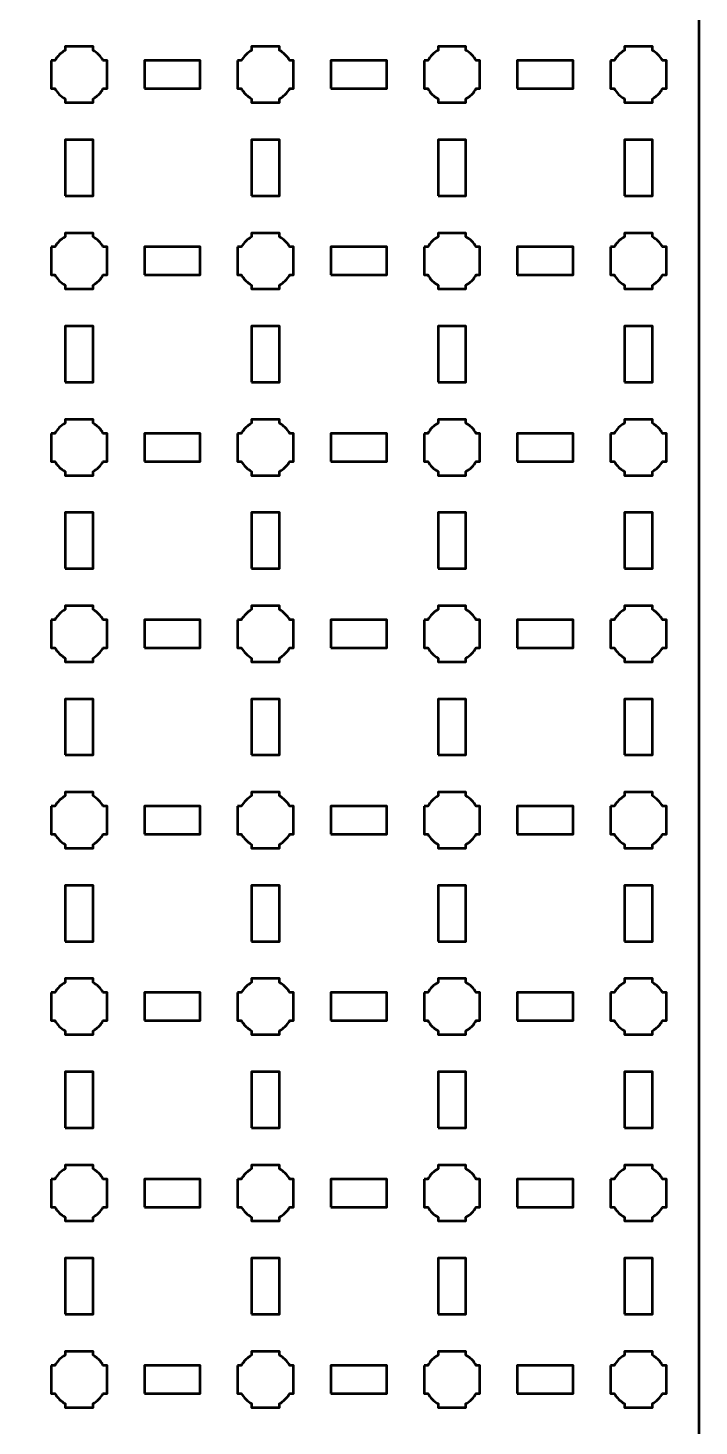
# Model space of a CAD drawing. Header units: centimetres. Extents: x -40.1 to 19.1, y -44.5 to 14.8.
# Drawn here: x 11.95 to 19.15, y -14.35 to 0.65 of the extents above; entities that cross this region are included whole.
import ezdxf

# ---------------------------------------------------------------- set-up
doc = ezdxf.new("R2010")
doc.units = ezdxf.units.CM
doc.header["$MEASUREMENT"] = 0
doc.layers.add('Layer 1', color=7, linetype='Continuous')

msp = doc.modelspace()

# ---------------------------------------------------------------- linework, layer by layer
at = {"layer": 'Layer 1', "color": 250, "lineweight": 53}
for points in [[(13.2, 0), (13.8, 0), (13.8, 0.3), (13.2, 0.3), (13.2, 0)], [(15.2, 0), (15.8, 0), (15.8, 0.3), (15.2, 0.3), (15.2, 0)], [(17.2, 0), (17.8, 0), (17.8, 0.3), (17.2, 0.3), (17.2, 0)], [(12.35, -1.15), (12.65, -1.15), (12.65, -0.55), (12.35, -0.55), (12.35, -1.15)], [(14.35, -1.15), (14.65, -1.15), (14.65, -0.55), (14.35, -0.55), (14.35, -1.15)], [(16.35, -1.15), (16.65, -1.15), (16.65, -0.55), (16.35, -0.55), (16.35, -1.15)], [(18.35, -1.15), (18.65, -1.15), (18.65, -0.55), (18.35, -0.55), (18.35, -1.15)], [(13.2, -2), (13.8, -2), (13.8, -1.7), (13.2, -1.7), (13.2, -2)], [(15.2, -2), (15.8, -2), (15.8, -1.7), (15.2, -1.7), (15.2, -2)], [(17.2, -2), (17.8, -2), (17.8, -1.7), (17.2, -1.7), (17.2, -2)], [(12.35, -3.15), (12.65, -3.15), (12.65, -2.55), (12.35, -2.55), (12.35, -3.15)], [(14.35, -3.15), (14.65, -3.15), (14.65, -2.55), (14.35, -2.55), (14.35, -3.15)], [(16.35, -3.15), (16.65, -3.15), (16.65, -2.55), (16.35, -2.55), (16.35, -3.15)], [(18.35, -3.15), (18.65, -3.15), (18.65, -2.55), (18.35, -2.55), (18.35, -3.15)], [(13.2, -4), (13.8, -4), (13.8, -3.7), (13.2, -3.7), (13.2, -4)], [(15.2, -4), (15.8, -4), (15.8, -3.7), (15.2, -3.7), (15.2, -4)], [(17.2, -4), (17.8, -4), (17.8, -3.7), (17.2, -3.7), (17.2, -4)], [(12.35, -5.15), (12.65, -5.15), (12.65, -4.55), (12.35, -4.55), (12.35, -5.15)], [(14.35, -5.15), (14.65, -5.15), (14.65, -4.55), (14.35, -4.55), (14.35, -5.15)], [(16.35, -5.15), (16.65, -5.15), (16.65, -4.55), (16.35, -4.55), (16.35, -5.15)], [(18.35, -5.15), (18.65, -5.15), (18.65, -4.55), (18.35, -4.55), (18.35, -5.15)], [(13.2, -6), (13.8, -6), (13.8, -5.7), (13.2, -5.7), (13.2, -6)], [(15.2, -6), (15.8, -6), (15.8, -5.7), (15.2, -5.7), (15.2, -6)], [(17.2, -6), (17.8, -6), (17.8, -5.7), (17.2, -5.7), (17.2, -6)], [(12.35, -7.15), (12.65, -7.15), (12.65, -6.55), (12.35, -6.55), (12.35, -7.15)], [(14.35, -7.15), (14.65, -7.15), (14.65, -6.55), (14.35, -6.55), (14.35, -7.15)], [(16.35, -7.15), (16.65, -7.15), (16.65, -6.55), (16.35, -6.55), (16.35, -7.15)], [(18.35, -7.15), (18.65, -7.15), (18.65, -6.55), (18.35, -6.55), (18.35, -7.15)], [(13.2, -8), (13.8, -8), (13.8, -7.7), (13.2, -7.7), (13.2, -8)], [(15.2, -8), (15.8, -8), (15.8, -7.7), (15.2, -7.7), (15.2, -8)], [(17.2, -8), (17.8, -8), (17.8, -7.7), (17.2, -7.7), (17.2, -8)], [(12.35, -9.15), (12.65, -9.15), (12.65, -8.55), (12.35, -8.55), (12.35, -9.15)], [(14.35, -9.15), (14.65, -9.15), (14.65, -8.55), (14.35, -8.55), (14.35, -9.15)], [(16.35, -9.15), (16.65, -9.15), (16.65, -8.55), (16.35, -8.55), (16.35, -9.15)], [(18.35, -9.15), (18.65, -9.15), (18.65, -8.55), (18.35, -8.55), (18.35, -9.15)], [(13.2, -10), (13.8, -10), (13.8, -9.7), (13.2, -9.7), (13.2, -10)], [(15.2, -10), (15.8, -10), (15.8, -9.7), (15.2, -9.7), (15.2, -10)], [(17.2, -10), (17.8, -10), (17.8, -9.7), (17.2, -9.7), (17.2, -10)], [(12.35, -11.15), (12.65, -11.15), (12.65, -10.55), (12.35, -10.55), (12.35, -11.15)], [(14.35, -11.15), (14.65, -11.15), (14.65, -10.55), (14.35, -10.55), (14.35, -11.15)], [(16.35, -11.15), (16.65, -11.15), (16.65, -10.55), (16.35, -10.55), (16.35, -11.15)], [(18.35, -11.15), (18.65, -11.15), (18.65, -10.55), (18.35, -10.55), (18.35, -11.15)], [(13.2, -12), (13.8, -12), (13.8, -11.7), (13.2, -11.7), (13.2, -12)], [(15.2, -12), (15.8, -12), (15.8, -11.7), (15.2, -11.7), (15.2, -12)], [(17.2, -12), (17.8, -12), (17.8, -11.7), (17.2, -11.7), (17.2, -12)], [(12.35, -13.15), (12.65, -13.15), (12.65, -12.55), (12.35, -12.55), (12.35, -13.15)], [(14.35, -13.15), (14.65, -13.15), (14.65, -12.55), (14.35, -12.55), (14.35, -13.15)], [(16.35, -13.15), (16.65, -13.15), (16.65, -12.55), (16.35, -12.55), (16.35, -13.15)], [(18.35, -13.15), (18.65, -13.15), (18.65, -12.55), (18.35, -12.55), (18.35, -13.15)], [(13.2, -14), (13.8, -14), (13.8, -13.7), (13.2, -13.7), (13.2, -14)], [(15.2, -14), (15.8, -14), (15.8, -13.7), (15.2, -13.7), (15.2, -14)], [(17.2, -14), (17.8, -14), (17.8, -13.7), (17.2, -13.7), (17.2, -14)]]:
    msp.add_lwpolyline(points, close=True, dxfattribs=at)
msp.add_open_spline([(-40.15, -44), (-40.15, -44), (-40.15, 14.3), (-40.15, 14.3), (-40.15, 14.3), (-40.15, 14.57609), (-39.92609, 14.8), (-39.65, 14.8), (-39.65, 14.8), (-39.65, 14.8), (18.65, 14.8), (18.65, 14.8), (18.65, 14.8), (18.92609, 14.8), (19.15, 14.57609), (19.15, 14.3), (19.15, 14.3), (19.15, 14.3), (19.15, -44), (19.15, -44), (19.15, -44), (19.15, -44.27609), (18.92609, -44.5), (18.65, -44.5), (18.65, -44.5), (18.65, -44.5), (-39.65, -44.5), (-39.65, -44.5), (-39.65, -44.5), (-39.92609, -44.5), (-40.15, -44.27609), (-40.15, -44)], degree=3, knots=[0, 0, 0, 0, 0.125, 0.125, 0.125, 0.125, 0.25, 0.25, 0.25, 0.25, 0.375, 0.375, 0.375, 0.375, 0.5, 0.5, 0.5, 0.5, 0.625, 0.625, 0.625, 0.625, 0.75, 0.75, 0.75, 0.75, 0.875, 0.875, 0.875, 0.875, 1, 1, 1, 1], dxfattribs=at)
at = {"layer": 'Layer 1', "lineweight": 53}
for points in [[(12.2, 0.3), (12.2, 0.3), (12.24015, 0.3), (12.24015, 0.3), (12.24015, 0.3), (12.2665, 0.34553), (12.30447, 0.3835), (12.35, 0.40985), (12.35, 0.40985), (12.35, 0.40985), (12.35, 0.45), (12.35, 0.45), (12.35, 0.45), (12.35, 0.45), (12.5, 0.45), (12.5, 0.45), (12.5, 0.45), (12.5, 0.45), (12.65, 0.45), (12.65, 0.45), (12.65, 0.45), (12.65, 0.45), (12.65, 0.40985), (12.65, 0.40985), (12.65, 0.40985), (12.69553, 0.3835), (12.7335, 0.34553), (12.75985, 0.3), (12.75985, 0.3), (12.75985, 0.3), (12.8, 0.3), (12.8, 0.3), (12.8, 0.3), (12.8, 0.3), (12.8, 0.15), (12.8, 0.15), (12.8, 0.15), (12.8, 0.15), (12.8, 0), (12.8, 0), (12.8, 0), (12.8, 0), (12.75985, 0), (12.75985, 0), (12.75985, 0), (12.7335, -0.04553), (12.69553, -0.0835), (12.65, -0.10985), (12.65, -0.10985), (12.65, -0.10985), (12.65, -0.15), (12.65, -0.15), (12.65, -0.15), (12.65, -0.15), (12.5, -0.15), (12.5, -0.15), (12.5, -0.15), (12.5, -0.15), (12.35, -0.15), (12.35, -0.15), (12.35, -0.15), (12.35, -0.15), (12.35, -0.10985), (12.35, -0.10985), (12.35, -0.10985), (12.30447, -0.0835), (12.2665, -0.04553), (12.24015, 0), (12.24015, 0), (12.24015, 0), (12.2, 0), (12.2, 0), (12.2, 0), (12.2, 0), (12.2, 0.15), (12.2, 0.15), (12.2, 0.15), (12.2, 0.15), (12.2, 0.3), (12.2, 0.3)], [(14.2, 0.3), (14.2, 0.3), (14.24015, 0.3), (14.24015, 0.3), (14.24015, 0.3), (14.2665, 0.34553), (14.30447, 0.3835), (14.35, 0.40985), (14.35, 0.40985), (14.35, 0.40985), (14.35, 0.45), (14.35, 0.45), (14.35, 0.45), (14.35, 0.45), (14.5, 0.45), (14.5, 0.45), (14.5, 0.45), (14.5, 0.45), (14.65, 0.45), (14.65, 0.45), (14.65, 0.45), (14.65, 0.45), (14.65, 0.40985), (14.65, 0.40985), (14.65, 0.40985), (14.69553, 0.3835), (14.7335, 0.34553), (14.75985, 0.3), (14.75985, 0.3), (14.75985, 0.3), (14.8, 0.3), (14.8, 0.3), (14.8, 0.3), (14.8, 0.3), (14.8, 0.15), (14.8, 0.15), (14.8, 0.15), (14.8, 0.15), (14.8, 0), (14.8, 0), (14.8, 0), (14.8, 0), (14.75985, 0), (14.75985, 0), (14.75985, 0), (14.7335, -0.04553), (14.69553, -0.0835), (14.65, -0.10985), (14.65, -0.10985), (14.65, -0.10985), (14.65, -0.15), (14.65, -0.15), (14.65, -0.15), (14.65, -0.15), (14.5, -0.15), (14.5, -0.15), (14.5, -0.15), (14.5, -0.15), (14.35, -0.15), (14.35, -0.15), (14.35, -0.15), (14.35, -0.15), (14.35, -0.10985), (14.35, -0.10985), (14.35, -0.10985), (14.30447, -0.0835), (14.2665, -0.04553), (14.24015, 0), (14.24015, 0), (14.24015, 0), (14.2, 0), (14.2, 0), (14.2, 0), (14.2, 0), (14.2, 0.15), (14.2, 0.15), (14.2, 0.15), (14.2, 0.15), (14.2, 0.3), (14.2, 0.3)], [(16.2, 0.3), (16.2, 0.3), (16.24015, 0.3), (16.24015, 0.3), (16.24015, 0.3), (16.2665, 0.34553), (16.30447, 0.3835), (16.35, 0.40985), (16.35, 0.40985), (16.35, 0.40985), (16.35, 0.45), (16.35, 0.45), (16.35, 0.45), (16.35, 0.45), (16.5, 0.45), (16.5, 0.45), (16.5, 0.45), (16.5, 0.45), (16.65, 0.45), (16.65, 0.45), (16.65, 0.45), (16.65, 0.45), (16.65, 0.40985), (16.65, 0.40985), (16.65, 0.40985), (16.69553, 0.3835), (16.7335, 0.34553), (16.75985, 0.3), (16.75985, 0.3), (16.75985, 0.3), (16.8, 0.3), (16.8, 0.3), (16.8, 0.3), (16.8, 0.3), (16.8, 0.15), (16.8, 0.15), (16.8, 0.15), (16.8, 0.15), (16.8, 0), (16.8, 0), (16.8, 0), (16.8, 0), (16.75985, 0), (16.75985, 0), (16.75985, 0), (16.7335, -0.04553), (16.69553, -0.0835), (16.65, -0.10985), (16.65, -0.10985), (16.65, -0.10985), (16.65, -0.15), (16.65, -0.15), (16.65, -0.15), (16.65, -0.15), (16.5, -0.15), (16.5, -0.15), (16.5, -0.15), (16.5, -0.15), (16.35, -0.15), (16.35, -0.15), (16.35, -0.15), (16.35, -0.15), (16.35, -0.10985), (16.35, -0.10985), (16.35, -0.10985), (16.30447, -0.0835), (16.2665, -0.04553), (16.24015, 0), (16.24015, 0), (16.24015, 0), (16.2, 0), (16.2, 0), (16.2, 0), (16.2, 0), (16.2, 0.15), (16.2, 0.15), (16.2, 0.15), (16.2, 0.15), (16.2, 0.3), (16.2, 0.3)], [(18.2, 0.3), (18.2, 0.3), (18.24015, 0.3), (18.24015, 0.3), (18.24015, 0.3), (18.2665, 0.34553), (18.30447, 0.3835), (18.35, 0.40985), (18.35, 0.40985), (18.35, 0.40985), (18.35, 0.45), (18.35, 0.45), (18.35, 0.45), (18.35, 0.45), (18.5, 0.45), (18.5, 0.45), (18.5, 0.45), (18.5, 0.45), (18.65, 0.45), (18.65, 0.45), (18.65, 0.45), (18.65, 0.45), (18.65, 0.40985), (18.65, 0.40985), (18.65, 0.40985), (18.69553, 0.3835), (18.7335, 0.34553), (18.75985, 0.3), (18.75985, 0.3), (18.75985, 0.3), (18.8, 0.3), (18.8, 0.3), (18.8, 0.3), (18.8, 0.3), (18.8, 0.15), (18.8, 0.15), (18.8, 0.15), (18.8, 0.15), (18.8, 0), (18.8, 0), (18.8, 0), (18.8, 0), (18.75985, 0), (18.75985, 0), (18.75985, 0), (18.7335, -0.04553), (18.69553, -0.0835), (18.65, -0.10985), (18.65, -0.10985), (18.65, -0.10985), (18.65, -0.15), (18.65, -0.15), (18.65, -0.15), (18.65, -0.15), (18.5, -0.15), (18.5, -0.15), (18.5, -0.15), (18.5, -0.15), (18.35, -0.15), (18.35, -0.15), (18.35, -0.15), (18.35, -0.15), (18.35, -0.10985), (18.35, -0.10985), (18.35, -0.10985), (18.30447, -0.0835), (18.2665, -0.04553), (18.24015, 0), (18.24015, 0), (18.24015, 0), (18.2, 0), (18.2, 0), (18.2, 0), (18.2, 0), (18.2, 0.15), (18.2, 0.15), (18.2, 0.15), (18.2, 0.15), (18.2, 0.3), (18.2, 0.3)], [(12.2, -1.7), (12.2, -1.7), (12.24015, -1.7), (12.24015, -1.7), (12.24015, -1.7), (12.2665, -1.65447), (12.30447, -1.6165), (12.35, -1.59015), (12.35, -1.59015), (12.35, -1.59015), (12.35, -1.55), (12.35, -1.55), (12.35, -1.55), (12.35, -1.55), (12.5, -1.55), (12.5, -1.55), (12.5, -1.55), (12.5, -1.55), (12.65, -1.55), (12.65, -1.55), (12.65, -1.55), (12.65, -1.55), (12.65, -1.59015), (12.65, -1.59015), (12.65, -1.59015), (12.69553, -1.6165), (12.7335, -1.65447), (12.75985, -1.7), (12.75985, -1.7), (12.75985, -1.7), (12.8, -1.7), (12.8, -1.7), (12.8, -1.7), (12.8, -1.7), (12.8, -1.85), (12.8, -1.85), (12.8, -1.85), (12.8, -1.85), (12.8, -2), (12.8, -2), (12.8, -2), (12.8, -2), (12.75985, -2), (12.75985, -2), (12.75985, -2), (12.7335, -2.04553), (12.69553, -2.0835), (12.65, -2.10985), (12.65, -2.10985), (12.65, -2.10985), (12.65, -2.15), (12.65, -2.15), (12.65, -2.15), (12.65, -2.15), (12.5, -2.15), (12.5, -2.15), (12.5, -2.15), (12.5, -2.15), (12.35, -2.15), (12.35, -2.15), (12.35, -2.15), (12.35, -2.15), (12.35, -2.10985), (12.35, -2.10985), (12.35, -2.10985), (12.30447, -2.0835), (12.2665, -2.04553), (12.24015, -2), (12.24015, -2), (12.24015, -2), (12.2, -2), (12.2, -2), (12.2, -2), (12.2, -2), (12.2, -1.85), (12.2, -1.85), (12.2, -1.85), (12.2, -1.85), (12.2, -1.7), (12.2, -1.7)], [(14.2, -1.7), (14.2, -1.7), (14.24015, -1.7), (14.24015, -1.7), (14.24015, -1.7), (14.2665, -1.65447), (14.30447, -1.6165), (14.35, -1.59015), (14.35, -1.59015), (14.35, -1.59015), (14.35, -1.55), (14.35, -1.55), (14.35, -1.55), (14.35, -1.55), (14.5, -1.55), (14.5, -1.55), (14.5, -1.55), (14.5, -1.55), (14.65, -1.55), (14.65, -1.55), (14.65, -1.55), (14.65, -1.55), (14.65, -1.59015), (14.65, -1.59015), (14.65, -1.59015), (14.69553, -1.6165), (14.7335, -1.65447), (14.75985, -1.7), (14.75985, -1.7), (14.75985, -1.7), (14.8, -1.7), (14.8, -1.7), (14.8, -1.7), (14.8, -1.7), (14.8, -1.85), (14.8, -1.85), (14.8, -1.85), (14.8, -1.85), (14.8, -2), (14.8, -2), (14.8, -2), (14.8, -2), (14.75985, -2), (14.75985, -2), (14.75985, -2), (14.7335, -2.04553), (14.69553, -2.0835), (14.65, -2.10985), (14.65, -2.10985), (14.65, -2.10985), (14.65, -2.15), (14.65, -2.15), (14.65, -2.15), (14.65, -2.15), (14.5, -2.15), (14.5, -2.15), (14.5, -2.15), (14.5, -2.15), (14.35, -2.15), (14.35, -2.15), (14.35, -2.15), (14.35, -2.15), (14.35, -2.10985), (14.35, -2.10985), (14.35, -2.10985), (14.30447, -2.0835), (14.2665, -2.04553), (14.24015, -2), (14.24015, -2), (14.24015, -2), (14.2, -2), (14.2, -2), (14.2, -2), (14.2, -2), (14.2, -1.85), (14.2, -1.85), (14.2, -1.85), (14.2, -1.85), (14.2, -1.7), (14.2, -1.7)], [(16.2, -1.7), (16.2, -1.7), (16.24015, -1.7), (16.24015, -1.7), (16.24015, -1.7), (16.2665, -1.65447), (16.30447, -1.6165), (16.35, -1.59015), (16.35, -1.59015), (16.35, -1.59015), (16.35, -1.55), (16.35, -1.55), (16.35, -1.55), (16.35, -1.55), (16.5, -1.55), (16.5, -1.55), (16.5, -1.55), (16.5, -1.55), (16.65, -1.55), (16.65, -1.55), (16.65, -1.55), (16.65, -1.55), (16.65, -1.59015), (16.65, -1.59015), (16.65, -1.59015), (16.69553, -1.6165), (16.7335, -1.65447), (16.75985, -1.7), (16.75985, -1.7), (16.75985, -1.7), (16.8, -1.7), (16.8, -1.7), (16.8, -1.7), (16.8, -1.7), (16.8, -1.85), (16.8, -1.85), (16.8, -1.85), (16.8, -1.85), (16.8, -2), (16.8, -2), (16.8, -2), (16.8, -2), (16.75985, -2), (16.75985, -2), (16.75985, -2), (16.7335, -2.04553), (16.69553, -2.0835), (16.65, -2.10985), (16.65, -2.10985), (16.65, -2.10985), (16.65, -2.15), (16.65, -2.15), (16.65, -2.15), (16.65, -2.15), (16.5, -2.15), (16.5, -2.15), (16.5, -2.15), (16.5, -2.15), (16.35, -2.15), (16.35, -2.15), (16.35, -2.15), (16.35, -2.15), (16.35, -2.10985), (16.35, -2.10985), (16.35, -2.10985), (16.30447, -2.0835), (16.2665, -2.04553), (16.24015, -2), (16.24015, -2), (16.24015, -2), (16.2, -2), (16.2, -2), (16.2, -2), (16.2, -2), (16.2, -1.85), (16.2, -1.85), (16.2, -1.85), (16.2, -1.85), (16.2, -1.7), (16.2, -1.7)], [(18.2, -1.7), (18.2, -1.7), (18.24015, -1.7), (18.24015, -1.7), (18.24015, -1.7), (18.2665, -1.65447), (18.30447, -1.6165), (18.35, -1.59015), (18.35, -1.59015), (18.35, -1.59015), (18.35, -1.55), (18.35, -1.55), (18.35, -1.55), (18.35, -1.55), (18.5, -1.55), (18.5, -1.55), (18.5, -1.55), (18.5, -1.55), (18.65, -1.55), (18.65, -1.55), (18.65, -1.55), (18.65, -1.55), (18.65, -1.59015), (18.65, -1.59015), (18.65, -1.59015), (18.69553, -1.6165), (18.7335, -1.65447), (18.75985, -1.7), (18.75985, -1.7), (18.75985, -1.7), (18.8, -1.7), (18.8, -1.7), (18.8, -1.7), (18.8, -1.7), (18.8, -1.85), (18.8, -1.85), (18.8, -1.85), (18.8, -1.85), (18.8, -2), (18.8, -2), (18.8, -2), (18.8, -2), (18.75985, -2), (18.75985, -2), (18.75985, -2), (18.7335, -2.04553), (18.69553, -2.0835), (18.65, -2.10985), (18.65, -2.10985), (18.65, -2.10985), (18.65, -2.15), (18.65, -2.15), (18.65, -2.15), (18.65, -2.15), (18.5, -2.15), (18.5, -2.15), (18.5, -2.15), (18.5, -2.15), (18.35, -2.15), (18.35, -2.15), (18.35, -2.15), (18.35, -2.15), (18.35, -2.10985), (18.35, -2.10985), (18.35, -2.10985), (18.30447, -2.0835), (18.2665, -2.04553), (18.24015, -2), (18.24015, -2), (18.24015, -2), (18.2, -2), (18.2, -2), (18.2, -2), (18.2, -2), (18.2, -1.85), (18.2, -1.85), (18.2, -1.85), (18.2, -1.85), (18.2, -1.7), (18.2, -1.7)], [(12.2, -3.7), (12.2, -3.7), (12.24015, -3.7), (12.24015, -3.7), (12.24015, -3.7), (12.2665, -3.65447), (12.30447, -3.6165), (12.35, -3.59015), (12.35, -3.59015), (12.35, -3.59015), (12.35, -3.55), (12.35, -3.55), (12.35, -3.55), (12.35, -3.55), (12.5, -3.55), (12.5, -3.55), (12.5, -3.55), (12.5, -3.55), (12.65, -3.55), (12.65, -3.55), (12.65, -3.55), (12.65, -3.55), (12.65, -3.59015), (12.65, -3.59015), (12.65, -3.59015), (12.69553, -3.6165), (12.7335, -3.65447), (12.75985, -3.7), (12.75985, -3.7), (12.75985, -3.7), (12.8, -3.7), (12.8, -3.7), (12.8, -3.7), (12.8, -3.7), (12.8, -3.85), (12.8, -3.85), (12.8, -3.85), (12.8, -3.85), (12.8, -4), (12.8, -4), (12.8, -4), (12.8, -4), (12.75985, -4), (12.75985, -4), (12.75985, -4), (12.7335, -4.04553), (12.69553, -4.0835), (12.65, -4.10985), (12.65, -4.10985), (12.65, -4.10985), (12.65, -4.15), (12.65, -4.15), (12.65, -4.15), (12.65, -4.15), (12.5, -4.15), (12.5, -4.15), (12.5, -4.15), (12.5, -4.15), (12.35, -4.15), (12.35, -4.15), (12.35, -4.15), (12.35, -4.15), (12.35, -4.10985), (12.35, -4.10985), (12.35, -4.10985), (12.30447, -4.0835), (12.2665, -4.04553), (12.24015, -4), (12.24015, -4), (12.24015, -4), (12.2, -4), (12.2, -4), (12.2, -4), (12.2, -4), (12.2, -3.85), (12.2, -3.85), (12.2, -3.85), (12.2, -3.85), (12.2, -3.7), (12.2, -3.7)], [(14.2, -3.7), (14.2, -3.7), (14.24015, -3.7), (14.24015, -3.7), (14.24015, -3.7), (14.2665, -3.65447), (14.30447, -3.6165), (14.35, -3.59015), (14.35, -3.59015), (14.35, -3.59015), (14.35, -3.55), (14.35, -3.55), (14.35, -3.55), (14.35, -3.55), (14.5, -3.55), (14.5, -3.55), (14.5, -3.55), (14.5, -3.55), (14.65, -3.55), (14.65, -3.55), (14.65, -3.55), (14.65, -3.55), (14.65, -3.59015), (14.65, -3.59015), (14.65, -3.59015), (14.69553, -3.6165), (14.7335, -3.65447), (14.75985, -3.7), (14.75985, -3.7), (14.75985, -3.7), (14.8, -3.7), (14.8, -3.7), (14.8, -3.7), (14.8, -3.7), (14.8, -3.85), (14.8, -3.85), (14.8, -3.85), (14.8, -3.85), (14.8, -4), (14.8, -4), (14.8, -4), (14.8, -4), (14.75985, -4), (14.75985, -4), (14.75985, -4), (14.7335, -4.04553), (14.69553, -4.0835), (14.65, -4.10985), (14.65, -4.10985), (14.65, -4.10985), (14.65, -4.15), (14.65, -4.15), (14.65, -4.15), (14.65, -4.15), (14.5, -4.15), (14.5, -4.15), (14.5, -4.15), (14.5, -4.15), (14.35, -4.15), (14.35, -4.15), (14.35, -4.15), (14.35, -4.15), (14.35, -4.10985), (14.35, -4.10985), (14.35, -4.10985), (14.30447, -4.0835), (14.2665, -4.04553), (14.24015, -4), (14.24015, -4), (14.24015, -4), (14.2, -4), (14.2, -4), (14.2, -4), (14.2, -4), (14.2, -3.85), (14.2, -3.85), (14.2, -3.85), (14.2, -3.85), (14.2, -3.7), (14.2, -3.7)], [(16.2, -3.7), (16.2, -3.7), (16.24015, -3.7), (16.24015, -3.7), (16.24015, -3.7), (16.2665, -3.65447), (16.30447, -3.6165), (16.35, -3.59015), (16.35, -3.59015), (16.35, -3.59015), (16.35, -3.55), (16.35, -3.55), (16.35, -3.55), (16.35, -3.55), (16.5, -3.55), (16.5, -3.55), (16.5, -3.55), (16.5, -3.55), (16.65, -3.55), (16.65, -3.55), (16.65, -3.55), (16.65, -3.55), (16.65, -3.59015), (16.65, -3.59015), (16.65, -3.59015), (16.69553, -3.6165), (16.7335, -3.65447), (16.75985, -3.7), (16.75985, -3.7), (16.75985, -3.7), (16.8, -3.7), (16.8, -3.7), (16.8, -3.7), (16.8, -3.7), (16.8, -3.85), (16.8, -3.85), (16.8, -3.85), (16.8, -3.85), (16.8, -4), (16.8, -4), (16.8, -4), (16.8, -4), (16.75985, -4), (16.75985, -4), (16.75985, -4), (16.7335, -4.04553), (16.69553, -4.0835), (16.65, -4.10985), (16.65, -4.10985), (16.65, -4.10985), (16.65, -4.15), (16.65, -4.15), (16.65, -4.15), (16.65, -4.15), (16.5, -4.15), (16.5, -4.15), (16.5, -4.15), (16.5, -4.15), (16.35, -4.15), (16.35, -4.15), (16.35, -4.15), (16.35, -4.15), (16.35, -4.10985), (16.35, -4.10985), (16.35, -4.10985), (16.30447, -4.0835), (16.2665, -4.04553), (16.24015, -4), (16.24015, -4), (16.24015, -4), (16.2, -4), (16.2, -4), (16.2, -4), (16.2, -4), (16.2, -3.85), (16.2, -3.85), (16.2, -3.85), (16.2, -3.85), (16.2, -3.7), (16.2, -3.7)], [(18.2, -3.7), (18.2, -3.7), (18.24015, -3.7), (18.24015, -3.7), (18.24015, -3.7), (18.2665, -3.65447), (18.30447, -3.6165), (18.35, -3.59015), (18.35, -3.59015), (18.35, -3.59015), (18.35, -3.55), (18.35, -3.55), (18.35, -3.55), (18.35, -3.55), (18.5, -3.55), (18.5, -3.55), (18.5, -3.55), (18.5, -3.55), (18.65, -3.55), (18.65, -3.55), (18.65, -3.55), (18.65, -3.55), (18.65, -3.59015), (18.65, -3.59015), (18.65, -3.59015), (18.69553, -3.6165), (18.7335, -3.65447), (18.75985, -3.7), (18.75985, -3.7), (18.75985, -3.7), (18.8, -3.7), (18.8, -3.7), (18.8, -3.7), (18.8, -3.7), (18.8, -3.85), (18.8, -3.85), (18.8, -3.85), (18.8, -3.85), (18.8, -4), (18.8, -4), (18.8, -4), (18.8, -4), (18.75985, -4), (18.75985, -4), (18.75985, -4), (18.7335, -4.04553), (18.69553, -4.0835), (18.65, -4.10985), (18.65, -4.10985), (18.65, -4.10985), (18.65, -4.15), (18.65, -4.15), (18.65, -4.15), (18.65, -4.15), (18.5, -4.15), (18.5, -4.15), (18.5, -4.15), (18.5, -4.15), (18.35, -4.15), (18.35, -4.15), (18.35, -4.15), (18.35, -4.15), (18.35, -4.10985), (18.35, -4.10985), (18.35, -4.10985), (18.30447, -4.0835), (18.2665, -4.04553), (18.24015, -4), (18.24015, -4), (18.24015, -4), (18.2, -4), (18.2, -4), (18.2, -4), (18.2, -4), (18.2, -3.85), (18.2, -3.85), (18.2, -3.85), (18.2, -3.85), (18.2, -3.7), (18.2, -3.7)], [(12.2, -5.7), (12.2, -5.7), (12.24015, -5.7), (12.24015, -5.7), (12.24015, -5.7), (12.2665, -5.65447), (12.30447, -5.6165), (12.35, -5.59015), (12.35, -5.59015), (12.35, -5.59015), (12.35, -5.55), (12.35, -5.55), (12.35, -5.55), (12.35, -5.55), (12.5, -5.55), (12.5, -5.55), (12.5, -5.55), (12.5, -5.55), (12.65, -5.55), (12.65, -5.55), (12.65, -5.55), (12.65, -5.55), (12.65, -5.59015), (12.65, -5.59015), (12.65, -5.59015), (12.69553, -5.6165), (12.7335, -5.65447), (12.75985, -5.7), (12.75985, -5.7), (12.75985, -5.7), (12.8, -5.7), (12.8, -5.7), (12.8, -5.7), (12.8, -5.7), (12.8, -5.85), (12.8, -5.85), (12.8, -5.85), (12.8, -5.85), (12.8, -6), (12.8, -6), (12.8, -6), (12.8, -6), (12.75985, -6), (12.75985, -6), (12.75985, -6), (12.7335, -6.04553), (12.69553, -6.0835), (12.65, -6.10985), (12.65, -6.10985), (12.65, -6.10985), (12.65, -6.15), (12.65, -6.15), (12.65, -6.15), (12.65, -6.15), (12.5, -6.15), (12.5, -6.15), (12.5, -6.15), (12.5, -6.15), (12.35, -6.15), (12.35, -6.15), (12.35, -6.15), (12.35, -6.15), (12.35, -6.10985), (12.35, -6.10985), (12.35, -6.10985), (12.30447, -6.0835), (12.2665, -6.04553), (12.24015, -6), (12.24015, -6), (12.24015, -6), (12.2, -6), (12.2, -6), (12.2, -6), (12.2, -6), (12.2, -5.85), (12.2, -5.85), (12.2, -5.85), (12.2, -5.85), (12.2, -5.7), (12.2, -5.7)], [(14.2, -5.7), (14.2, -5.7), (14.24015, -5.7), (14.24015, -5.7), (14.24015, -5.7), (14.2665, -5.65447), (14.30447, -5.6165), (14.35, -5.59015), (14.35, -5.59015), (14.35, -5.59015), (14.35, -5.55), (14.35, -5.55), (14.35, -5.55), (14.35, -5.55), (14.5, -5.55), (14.5, -5.55), (14.5, -5.55), (14.5, -5.55), (14.65, -5.55), (14.65, -5.55), (14.65, -5.55), (14.65, -5.55), (14.65, -5.59015), (14.65, -5.59015), (14.65, -5.59015), (14.69553, -5.6165), (14.7335, -5.65447), (14.75985, -5.7), (14.75985, -5.7), (14.75985, -5.7), (14.8, -5.7), (14.8, -5.7), (14.8, -5.7), (14.8, -5.7), (14.8, -5.85), (14.8, -5.85), (14.8, -5.85), (14.8, -5.85), (14.8, -6), (14.8, -6), (14.8, -6), (14.8, -6), (14.75985, -6), (14.75985, -6), (14.75985, -6), (14.7335, -6.04553), (14.69553, -6.0835), (14.65, -6.10985), (14.65, -6.10985), (14.65, -6.10985), (14.65, -6.15), (14.65, -6.15), (14.65, -6.15), (14.65, -6.15), (14.5, -6.15), (14.5, -6.15), (14.5, -6.15), (14.5, -6.15), (14.35, -6.15), (14.35, -6.15), (14.35, -6.15), (14.35, -6.15), (14.35, -6.10985), (14.35, -6.10985), (14.35, -6.10985), (14.30447, -6.0835), (14.2665, -6.04553), (14.24015, -6), (14.24015, -6), (14.24015, -6), (14.2, -6), (14.2, -6), (14.2, -6), (14.2, -6), (14.2, -5.85), (14.2, -5.85), (14.2, -5.85), (14.2, -5.85), (14.2, -5.7), (14.2, -5.7)], [(16.2, -5.7), (16.2, -5.7), (16.24015, -5.7), (16.24015, -5.7), (16.24015, -5.7), (16.2665, -5.65447), (16.30447, -5.6165), (16.35, -5.59015), (16.35, -5.59015), (16.35, -5.59015), (16.35, -5.55), (16.35, -5.55), (16.35, -5.55), (16.35, -5.55), (16.5, -5.55), (16.5, -5.55), (16.5, -5.55), (16.5, -5.55), (16.65, -5.55), (16.65, -5.55), (16.65, -5.55), (16.65, -5.55), (16.65, -5.59015), (16.65, -5.59015), (16.65, -5.59015), (16.69553, -5.6165), (16.7335, -5.65447), (16.75985, -5.7), (16.75985, -5.7), (16.75985, -5.7), (16.8, -5.7), (16.8, -5.7), (16.8, -5.7), (16.8, -5.7), (16.8, -5.85), (16.8, -5.85), (16.8, -5.85), (16.8, -5.85), (16.8, -6), (16.8, -6), (16.8, -6), (16.8, -6), (16.75985, -6), (16.75985, -6), (16.75985, -6), (16.7335, -6.04553), (16.69553, -6.0835), (16.65, -6.10985), (16.65, -6.10985), (16.65, -6.10985), (16.65, -6.15), (16.65, -6.15), (16.65, -6.15), (16.65, -6.15), (16.5, -6.15), (16.5, -6.15), (16.5, -6.15), (16.5, -6.15), (16.35, -6.15), (16.35, -6.15), (16.35, -6.15), (16.35, -6.15), (16.35, -6.10985), (16.35, -6.10985), (16.35, -6.10985), (16.30447, -6.0835), (16.2665, -6.04553), (16.24015, -6), (16.24015, -6), (16.24015, -6), (16.2, -6), (16.2, -6), (16.2, -6), (16.2, -6), (16.2, -5.85), (16.2, -5.85), (16.2, -5.85), (16.2, -5.85), (16.2, -5.7), (16.2, -5.7)], [(18.2, -5.7), (18.2, -5.7), (18.24015, -5.7), (18.24015, -5.7), (18.24015, -5.7), (18.2665, -5.65447), (18.30447, -5.6165), (18.35, -5.59015), (18.35, -5.59015), (18.35, -5.59015), (18.35, -5.55), (18.35, -5.55), (18.35, -5.55), (18.35, -5.55), (18.5, -5.55), (18.5, -5.55), (18.5, -5.55), (18.5, -5.55), (18.65, -5.55), (18.65, -5.55), (18.65, -5.55), (18.65, -5.55), (18.65, -5.59015), (18.65, -5.59015), (18.65, -5.59015), (18.69553, -5.6165), (18.7335, -5.65447), (18.75985, -5.7), (18.75985, -5.7), (18.75985, -5.7), (18.8, -5.7), (18.8, -5.7), (18.8, -5.7), (18.8, -5.7), (18.8, -5.85), (18.8, -5.85), (18.8, -5.85), (18.8, -5.85), (18.8, -6), (18.8, -6), (18.8, -6), (18.8, -6), (18.75985, -6), (18.75985, -6), (18.75985, -6), (18.7335, -6.04553), (18.69553, -6.0835), (18.65, -6.10985), (18.65, -6.10985), (18.65, -6.10985), (18.65, -6.15), (18.65, -6.15), (18.65, -6.15), (18.65, -6.15), (18.5, -6.15), (18.5, -6.15), (18.5, -6.15), (18.5, -6.15), (18.35, -6.15), (18.35, -6.15), (18.35, -6.15), (18.35, -6.15), (18.35, -6.10985), (18.35, -6.10985), (18.35, -6.10985), (18.30447, -6.0835), (18.2665, -6.04553), (18.24015, -6), (18.24015, -6), (18.24015, -6), (18.2, -6), (18.2, -6), (18.2, -6), (18.2, -6), (18.2, -5.85), (18.2, -5.85), (18.2, -5.85), (18.2, -5.85), (18.2, -5.7), (18.2, -5.7)], [(12.2, -7.7), (12.2, -7.7), (12.24015, -7.7), (12.24015, -7.7), (12.24015, -7.7), (12.2665, -7.65447), (12.30447, -7.6165), (12.35, -7.59015), (12.35, -7.59015), (12.35, -7.59015), (12.35, -7.55), (12.35, -7.55), (12.35, -7.55), (12.35, -7.55), (12.5, -7.55), (12.5, -7.55), (12.5, -7.55), (12.5, -7.55), (12.65, -7.55), (12.65, -7.55), (12.65, -7.55), (12.65, -7.55), (12.65, -7.59015), (12.65, -7.59015), (12.65, -7.59015), (12.69553, -7.6165), (12.7335, -7.65447), (12.75985, -7.7), (12.75985, -7.7), (12.75985, -7.7), (12.8, -7.7), (12.8, -7.7), (12.8, -7.7), (12.8, -7.7), (12.8, -7.85), (12.8, -7.85), (12.8, -7.85), (12.8, -7.85), (12.8, -8), (12.8, -8), (12.8, -8), (12.8, -8), (12.75985, -8), (12.75985, -8), (12.75985, -8), (12.7335, -8.04553), (12.69553, -8.0835), (12.65, -8.10985), (12.65, -8.10985), (12.65, -8.10985), (12.65, -8.15), (12.65, -8.15), (12.65, -8.15), (12.65, -8.15), (12.5, -8.15), (12.5, -8.15), (12.5, -8.15), (12.5, -8.15), (12.35, -8.15), (12.35, -8.15), (12.35, -8.15), (12.35, -8.15), (12.35, -8.10985), (12.35, -8.10985), (12.35, -8.10985), (12.30447, -8.0835), (12.2665, -8.04553), (12.24015, -8), (12.24015, -8), (12.24015, -8), (12.2, -8), (12.2, -8), (12.2, -8), (12.2, -8), (12.2, -7.85), (12.2, -7.85), (12.2, -7.85), (12.2, -7.85), (12.2, -7.7), (12.2, -7.7)], [(14.2, -7.7), (14.2, -7.7), (14.24015, -7.7), (14.24015, -7.7), (14.24015, -7.7), (14.2665, -7.65447), (14.30447, -7.6165), (14.35, -7.59015), (14.35, -7.59015), (14.35, -7.59015), (14.35, -7.55), (14.35, -7.55), (14.35, -7.55), (14.35, -7.55), (14.5, -7.55), (14.5, -7.55), (14.5, -7.55), (14.5, -7.55), (14.65, -7.55), (14.65, -7.55), (14.65, -7.55), (14.65, -7.55), (14.65, -7.59015), (14.65, -7.59015), (14.65, -7.59015), (14.69553, -7.6165), (14.7335, -7.65447), (14.75985, -7.7), (14.75985, -7.7), (14.75985, -7.7), (14.8, -7.7), (14.8, -7.7), (14.8, -7.7), (14.8, -7.7), (14.8, -7.85), (14.8, -7.85), (14.8, -7.85), (14.8, -7.85), (14.8, -8), (14.8, -8), (14.8, -8), (14.8, -8), (14.75985, -8), (14.75985, -8), (14.75985, -8), (14.7335, -8.04553), (14.69553, -8.0835), (14.65, -8.10985), (14.65, -8.10985), (14.65, -8.10985), (14.65, -8.15), (14.65, -8.15), (14.65, -8.15), (14.65, -8.15), (14.5, -8.15), (14.5, -8.15), (14.5, -8.15), (14.5, -8.15), (14.35, -8.15), (14.35, -8.15), (14.35, -8.15), (14.35, -8.15), (14.35, -8.10985), (14.35, -8.10985), (14.35, -8.10985), (14.30447, -8.0835), (14.2665, -8.04553), (14.24015, -8), (14.24015, -8), (14.24015, -8), (14.2, -8), (14.2, -8), (14.2, -8), (14.2, -8), (14.2, -7.85), (14.2, -7.85), (14.2, -7.85), (14.2, -7.85), (14.2, -7.7), (14.2, -7.7)], [(16.2, -7.7), (16.2, -7.7), (16.24015, -7.7), (16.24015, -7.7), (16.24015, -7.7), (16.2665, -7.65447), (16.30447, -7.6165), (16.35, -7.59015), (16.35, -7.59015), (16.35, -7.59015), (16.35, -7.55), (16.35, -7.55), (16.35, -7.55), (16.35, -7.55), (16.5, -7.55), (16.5, -7.55), (16.5, -7.55), (16.5, -7.55), (16.65, -7.55), (16.65, -7.55), (16.65, -7.55), (16.65, -7.55), (16.65, -7.59015), (16.65, -7.59015), (16.65, -7.59015), (16.69553, -7.6165), (16.7335, -7.65447), (16.75985, -7.7), (16.75985, -7.7), (16.75985, -7.7), (16.8, -7.7), (16.8, -7.7), (16.8, -7.7), (16.8, -7.7), (16.8, -7.85), (16.8, -7.85), (16.8, -7.85), (16.8, -7.85), (16.8, -8), (16.8, -8), (16.8, -8), (16.8, -8), (16.75985, -8), (16.75985, -8), (16.75985, -8), (16.7335, -8.04553), (16.69553, -8.0835), (16.65, -8.10985), (16.65, -8.10985), (16.65, -8.10985), (16.65, -8.15), (16.65, -8.15), (16.65, -8.15), (16.65, -8.15), (16.5, -8.15), (16.5, -8.15), (16.5, -8.15), (16.5, -8.15), (16.35, -8.15), (16.35, -8.15), (16.35, -8.15), (16.35, -8.15), (16.35, -8.10985), (16.35, -8.10985), (16.35, -8.10985), (16.30447, -8.0835), (16.2665, -8.04553), (16.24015, -8), (16.24015, -8), (16.24015, -8), (16.2, -8), (16.2, -8), (16.2, -8), (16.2, -8), (16.2, -7.85), (16.2, -7.85), (16.2, -7.85), (16.2, -7.85), (16.2, -7.7), (16.2, -7.7)], [(18.2, -7.7), (18.2, -7.7), (18.24015, -7.7), (18.24015, -7.7), (18.24015, -7.7), (18.2665, -7.65447), (18.30447, -7.6165), (18.35, -7.59015), (18.35, -7.59015), (18.35, -7.59015), (18.35, -7.55), (18.35, -7.55), (18.35, -7.55), (18.35, -7.55), (18.5, -7.55), (18.5, -7.55), (18.5, -7.55), (18.5, -7.55), (18.65, -7.55), (18.65, -7.55), (18.65, -7.55), (18.65, -7.55), (18.65, -7.59015), (18.65, -7.59015), (18.65, -7.59015), (18.69553, -7.6165), (18.7335, -7.65447), (18.75985, -7.7), (18.75985, -7.7), (18.75985, -7.7), (18.8, -7.7), (18.8, -7.7), (18.8, -7.7), (18.8, -7.7), (18.8, -7.85), (18.8, -7.85), (18.8, -7.85), (18.8, -7.85), (18.8, -8), (18.8, -8), (18.8, -8), (18.8, -8), (18.75985, -8), (18.75985, -8), (18.75985, -8), (18.7335, -8.04553), (18.69553, -8.0835), (18.65, -8.10985), (18.65, -8.10985), (18.65, -8.10985), (18.65, -8.15), (18.65, -8.15), (18.65, -8.15), (18.65, -8.15), (18.5, -8.15), (18.5, -8.15), (18.5, -8.15), (18.5, -8.15), (18.35, -8.15), (18.35, -8.15), (18.35, -8.15), (18.35, -8.15), (18.35, -8.10985), (18.35, -8.10985), (18.35, -8.10985), (18.30447, -8.0835), (18.2665, -8.04553), (18.24015, -8), (18.24015, -8), (18.24015, -8), (18.2, -8), (18.2, -8), (18.2, -8), (18.2, -8), (18.2, -7.85), (18.2, -7.85), (18.2, -7.85), (18.2, -7.85), (18.2, -7.7), (18.2, -7.7)], [(12.2, -9.7), (12.2, -9.7), (12.24015, -9.7), (12.24015, -9.7), (12.24015, -9.7), (12.2665, -9.65447), (12.30447, -9.6165), (12.35, -9.59015), (12.35, -9.59015), (12.35, -9.59015), (12.35, -9.55), (12.35, -9.55), (12.35, -9.55), (12.35, -9.55), (12.5, -9.55), (12.5, -9.55), (12.5, -9.55), (12.5, -9.55), (12.65, -9.55), (12.65, -9.55), (12.65, -9.55), (12.65, -9.55), (12.65, -9.59015), (12.65, -9.59015), (12.65, -9.59015), (12.69553, -9.6165), (12.7335, -9.65447), (12.75985, -9.7), (12.75985, -9.7), (12.75985, -9.7), (12.8, -9.7), (12.8, -9.7), (12.8, -9.7), (12.8, -9.7), (12.8, -9.85), (12.8, -9.85), (12.8, -9.85), (12.8, -9.85), (12.8, -10), (12.8, -10), (12.8, -10), (12.8, -10), (12.75985, -10), (12.75985, -10), (12.75985, -10), (12.7335, -10.04553), (12.69553, -10.0835), (12.65, -10.10985), (12.65, -10.10985), (12.65, -10.10985), (12.65, -10.15), (12.65, -10.15), (12.65, -10.15), (12.65, -10.15), (12.5, -10.15), (12.5, -10.15), (12.5, -10.15), (12.5, -10.15), (12.35, -10.15), (12.35, -10.15), (12.35, -10.15), (12.35, -10.15), (12.35, -10.10985), (12.35, -10.10985), (12.35, -10.10985), (12.30447, -10.0835), (12.2665, -10.04553), (12.24015, -10), (12.24015, -10), (12.24015, -10), (12.2, -10), (12.2, -10), (12.2, -10), (12.2, -10), (12.2, -9.85), (12.2, -9.85), (12.2, -9.85), (12.2, -9.85), (12.2, -9.7), (12.2, -9.7)], [(14.2, -9.7), (14.2, -9.7), (14.24015, -9.7), (14.24015, -9.7), (14.24015, -9.7), (14.2665, -9.65447), (14.30447, -9.6165), (14.35, -9.59015), (14.35, -9.59015), (14.35, -9.59015), (14.35, -9.55), (14.35, -9.55), (14.35, -9.55), (14.35, -9.55), (14.5, -9.55), (14.5, -9.55), (14.5, -9.55), (14.5, -9.55), (14.65, -9.55), (14.65, -9.55), (14.65, -9.55), (14.65, -9.55), (14.65, -9.59015), (14.65, -9.59015), (14.65, -9.59015), (14.69553, -9.6165), (14.7335, -9.65447), (14.75985, -9.7), (14.75985, -9.7), (14.75985, -9.7), (14.8, -9.7), (14.8, -9.7), (14.8, -9.7), (14.8, -9.7), (14.8, -9.85), (14.8, -9.85), (14.8, -9.85), (14.8, -9.85), (14.8, -10), (14.8, -10), (14.8, -10), (14.8, -10), (14.75985, -10), (14.75985, -10), (14.75985, -10), (14.7335, -10.04553), (14.69553, -10.0835), (14.65, -10.10985), (14.65, -10.10985), (14.65, -10.10985), (14.65, -10.15), (14.65, -10.15), (14.65, -10.15), (14.65, -10.15), (14.5, -10.15), (14.5, -10.15), (14.5, -10.15), (14.5, -10.15), (14.35, -10.15), (14.35, -10.15), (14.35, -10.15), (14.35, -10.15), (14.35, -10.10985), (14.35, -10.10985), (14.35, -10.10985), (14.30447, -10.0835), (14.2665, -10.04553), (14.24015, -10), (14.24015, -10), (14.24015, -10), (14.2, -10), (14.2, -10), (14.2, -10), (14.2, -10), (14.2, -9.85), (14.2, -9.85), (14.2, -9.85), (14.2, -9.85), (14.2, -9.7), (14.2, -9.7)], [(16.2, -9.7), (16.2, -9.7), (16.24015, -9.7), (16.24015, -9.7), (16.24015, -9.7), (16.2665, -9.65447), (16.30447, -9.6165), (16.35, -9.59015), (16.35, -9.59015), (16.35, -9.59015), (16.35, -9.55), (16.35, -9.55), (16.35, -9.55), (16.35, -9.55), (16.5, -9.55), (16.5, -9.55), (16.5, -9.55), (16.5, -9.55), (16.65, -9.55), (16.65, -9.55), (16.65, -9.55), (16.65, -9.55), (16.65, -9.59015), (16.65, -9.59015), (16.65, -9.59015), (16.69553, -9.6165), (16.7335, -9.65447), (16.75985, -9.7), (16.75985, -9.7), (16.75985, -9.7), (16.8, -9.7), (16.8, -9.7), (16.8, -9.7), (16.8, -9.7), (16.8, -9.85), (16.8, -9.85), (16.8, -9.85), (16.8, -9.85), (16.8, -10), (16.8, -10), (16.8, -10), (16.8, -10), (16.75985, -10), (16.75985, -10), (16.75985, -10), (16.7335, -10.04553), (16.69553, -10.0835), (16.65, -10.10985), (16.65, -10.10985), (16.65, -10.10985), (16.65, -10.15), (16.65, -10.15), (16.65, -10.15), (16.65, -10.15), (16.5, -10.15), (16.5, -10.15), (16.5, -10.15), (16.5, -10.15), (16.35, -10.15), (16.35, -10.15), (16.35, -10.15), (16.35, -10.15), (16.35, -10.10985), (16.35, -10.10985), (16.35, -10.10985), (16.30447, -10.0835), (16.2665, -10.04553), (16.24015, -10), (16.24015, -10), (16.24015, -10), (16.2, -10), (16.2, -10), (16.2, -10), (16.2, -10), (16.2, -9.85), (16.2, -9.85), (16.2, -9.85), (16.2, -9.85), (16.2, -9.7), (16.2, -9.7)], [(18.2, -9.7), (18.2, -9.7), (18.24015, -9.7), (18.24015, -9.7), (18.24015, -9.7), (18.2665, -9.65447), (18.30447, -9.6165), (18.35, -9.59015), (18.35, -9.59015), (18.35, -9.59015), (18.35, -9.55), (18.35, -9.55), (18.35, -9.55), (18.35, -9.55), (18.5, -9.55), (18.5, -9.55), (18.5, -9.55), (18.5, -9.55), (18.65, -9.55), (18.65, -9.55), (18.65, -9.55), (18.65, -9.55), (18.65, -9.59015), (18.65, -9.59015), (18.65, -9.59015), (18.69553, -9.6165), (18.7335, -9.65447), (18.75985, -9.7), (18.75985, -9.7), (18.75985, -9.7), (18.8, -9.7), (18.8, -9.7), (18.8, -9.7), (18.8, -9.7), (18.8, -9.85), (18.8, -9.85), (18.8, -9.85), (18.8, -9.85), (18.8, -10), (18.8, -10), (18.8, -10), (18.8, -10), (18.75985, -10), (18.75985, -10), (18.75985, -10), (18.7335, -10.04553), (18.69553, -10.0835), (18.65, -10.10985), (18.65, -10.10985), (18.65, -10.10985), (18.65, -10.15), (18.65, -10.15), (18.65, -10.15), (18.65, -10.15), (18.5, -10.15), (18.5, -10.15), (18.5, -10.15), (18.5, -10.15), (18.35, -10.15), (18.35, -10.15), (18.35, -10.15), (18.35, -10.15), (18.35, -10.10985), (18.35, -10.10985), (18.35, -10.10985), (18.30447, -10.0835), (18.2665, -10.04553), (18.24015, -10), (18.24015, -10), (18.24015, -10), (18.2, -10), (18.2, -10), (18.2, -10), (18.2, -10), (18.2, -9.85), (18.2, -9.85), (18.2, -9.85), (18.2, -9.85), (18.2, -9.7), (18.2, -9.7)], [(12.2, -11.7), (12.2, -11.7), (12.24015, -11.7), (12.24015, -11.7), (12.24015, -11.7), (12.2665, -11.65447), (12.30447, -11.6165), (12.35, -11.59015), (12.35, -11.59015), (12.35, -11.59015), (12.35, -11.55), (12.35, -11.55), (12.35, -11.55), (12.35, -11.55), (12.5, -11.55), (12.5, -11.55), (12.5, -11.55), (12.5, -11.55), (12.65, -11.55), (12.65, -11.55), (12.65, -11.55), (12.65, -11.55), (12.65, -11.59015), (12.65, -11.59015), (12.65, -11.59015), (12.69553, -11.6165), (12.7335, -11.65447), (12.75985, -11.7), (12.75985, -11.7), (12.75985, -11.7), (12.8, -11.7), (12.8, -11.7), (12.8, -11.7), (12.8, -11.7), (12.8, -11.85), (12.8, -11.85), (12.8, -11.85), (12.8, -11.85), (12.8, -12), (12.8, -12), (12.8, -12), (12.8, -12), (12.75985, -12), (12.75985, -12), (12.75985, -12), (12.7335, -12.04553), (12.69553, -12.0835), (12.65, -12.10985), (12.65, -12.10985), (12.65, -12.10985), (12.65, -12.15), (12.65, -12.15), (12.65, -12.15), (12.65, -12.15), (12.5, -12.15), (12.5, -12.15), (12.5, -12.15), (12.5, -12.15), (12.35, -12.15), (12.35, -12.15), (12.35, -12.15), (12.35, -12.15), (12.35, -12.10985), (12.35, -12.10985), (12.35, -12.10985), (12.30447, -12.0835), (12.2665, -12.04553), (12.24015, -12), (12.24015, -12), (12.24015, -12), (12.2, -12), (12.2, -12), (12.2, -12), (12.2, -12), (12.2, -11.85), (12.2, -11.85), (12.2, -11.85), (12.2, -11.85), (12.2, -11.7), (12.2, -11.7)], [(14.2, -11.7), (14.2, -11.7), (14.24015, -11.7), (14.24015, -11.7), (14.24015, -11.7), (14.2665, -11.65447), (14.30447, -11.6165), (14.35, -11.59015), (14.35, -11.59015), (14.35, -11.59015), (14.35, -11.55), (14.35, -11.55), (14.35, -11.55), (14.35, -11.55), (14.5, -11.55), (14.5, -11.55), (14.5, -11.55), (14.5, -11.55), (14.65, -11.55), (14.65, -11.55), (14.65, -11.55), (14.65, -11.55), (14.65, -11.59015), (14.65, -11.59015), (14.65, -11.59015), (14.69553, -11.6165), (14.7335, -11.65447), (14.75985, -11.7), (14.75985, -11.7), (14.75985, -11.7), (14.8, -11.7), (14.8, -11.7), (14.8, -11.7), (14.8, -11.7), (14.8, -11.85), (14.8, -11.85), (14.8, -11.85), (14.8, -11.85), (14.8, -12), (14.8, -12), (14.8, -12), (14.8, -12), (14.75985, -12), (14.75985, -12), (14.75985, -12), (14.7335, -12.04553), (14.69553, -12.0835), (14.65, -12.10985), (14.65, -12.10985), (14.65, -12.10985), (14.65, -12.15), (14.65, -12.15), (14.65, -12.15), (14.65, -12.15), (14.5, -12.15), (14.5, -12.15), (14.5, -12.15), (14.5, -12.15), (14.35, -12.15), (14.35, -12.15), (14.35, -12.15), (14.35, -12.15), (14.35, -12.10985), (14.35, -12.10985), (14.35, -12.10985), (14.30447, -12.0835), (14.2665, -12.04553), (14.24015, -12), (14.24015, -12), (14.24015, -12), (14.2, -12), (14.2, -12), (14.2, -12), (14.2, -12), (14.2, -11.85), (14.2, -11.85), (14.2, -11.85), (14.2, -11.85), (14.2, -11.7), (14.2, -11.7)], [(16.2, -11.7), (16.2, -11.7), (16.24015, -11.7), (16.24015, -11.7), (16.24015, -11.7), (16.2665, -11.65447), (16.30447, -11.6165), (16.35, -11.59015), (16.35, -11.59015), (16.35, -11.59015), (16.35, -11.55), (16.35, -11.55), (16.35, -11.55), (16.35, -11.55), (16.5, -11.55), (16.5, -11.55), (16.5, -11.55), (16.5, -11.55), (16.65, -11.55), (16.65, -11.55), (16.65, -11.55), (16.65, -11.55), (16.65, -11.59015), (16.65, -11.59015), (16.65, -11.59015), (16.69553, -11.6165), (16.7335, -11.65447), (16.75985, -11.7), (16.75985, -11.7), (16.75985, -11.7), (16.8, -11.7), (16.8, -11.7), (16.8, -11.7), (16.8, -11.7), (16.8, -11.85), (16.8, -11.85), (16.8, -11.85), (16.8, -11.85), (16.8, -12), (16.8, -12), (16.8, -12), (16.8, -12), (16.75985, -12), (16.75985, -12), (16.75985, -12), (16.7335, -12.04553), (16.69553, -12.0835), (16.65, -12.10985), (16.65, -12.10985), (16.65, -12.10985), (16.65, -12.15), (16.65, -12.15), (16.65, -12.15), (16.65, -12.15), (16.5, -12.15), (16.5, -12.15), (16.5, -12.15), (16.5, -12.15), (16.35, -12.15), (16.35, -12.15), (16.35, -12.15), (16.35, -12.15), (16.35, -12.10985), (16.35, -12.10985), (16.35, -12.10985), (16.30447, -12.0835), (16.2665, -12.04553), (16.24015, -12), (16.24015, -12), (16.24015, -12), (16.2, -12), (16.2, -12), (16.2, -12), (16.2, -12), (16.2, -11.85), (16.2, -11.85), (16.2, -11.85), (16.2, -11.85), (16.2, -11.7), (16.2, -11.7)], [(18.2, -11.7), (18.2, -11.7), (18.24015, -11.7), (18.24015, -11.7), (18.24015, -11.7), (18.2665, -11.65447), (18.30447, -11.6165), (18.35, -11.59015), (18.35, -11.59015), (18.35, -11.59015), (18.35, -11.55), (18.35, -11.55), (18.35, -11.55), (18.35, -11.55), (18.5, -11.55), (18.5, -11.55), (18.5, -11.55), (18.5, -11.55), (18.65, -11.55), (18.65, -11.55), (18.65, -11.55), (18.65, -11.55), (18.65, -11.59015), (18.65, -11.59015), (18.65, -11.59015), (18.69553, -11.6165), (18.7335, -11.65447), (18.75985, -11.7), (18.75985, -11.7), (18.75985, -11.7), (18.8, -11.7), (18.8, -11.7), (18.8, -11.7), (18.8, -11.7), (18.8, -11.85), (18.8, -11.85), (18.8, -11.85), (18.8, -11.85), (18.8, -12), (18.8, -12), (18.8, -12), (18.8, -12), (18.75985, -12), (18.75985, -12), (18.75985, -12), (18.7335, -12.04553), (18.69553, -12.0835), (18.65, -12.10985), (18.65, -12.10985), (18.65, -12.10985), (18.65, -12.15), (18.65, -12.15), (18.65, -12.15), (18.65, -12.15), (18.5, -12.15), (18.5, -12.15), (18.5, -12.15), (18.5, -12.15), (18.35, -12.15), (18.35, -12.15), (18.35, -12.15), (18.35, -12.15), (18.35, -12.10985), (18.35, -12.10985), (18.35, -12.10985), (18.30447, -12.0835), (18.2665, -12.04553), (18.24015, -12), (18.24015, -12), (18.24015, -12), (18.2, -12), (18.2, -12), (18.2, -12), (18.2, -12), (18.2, -11.85), (18.2, -11.85), (18.2, -11.85), (18.2, -11.85), (18.2, -11.7), (18.2, -11.7)], [(12.2, -13.7), (12.2, -13.7), (12.24015, -13.7), (12.24015, -13.7), (12.24015, -13.7), (12.2665, -13.65447), (12.30447, -13.6165), (12.35, -13.59015), (12.35, -13.59015), (12.35, -13.59015), (12.35, -13.55), (12.35, -13.55), (12.35, -13.55), (12.35, -13.55), (12.5, -13.55), (12.5, -13.55), (12.5, -13.55), (12.5, -13.55), (12.65, -13.55), (12.65, -13.55), (12.65, -13.55), (12.65, -13.55), (12.65, -13.59015), (12.65, -13.59015), (12.65, -13.59015), (12.69553, -13.6165), (12.7335, -13.65447), (12.75985, -13.7), (12.75985, -13.7), (12.75985, -13.7), (12.8, -13.7), (12.8, -13.7), (12.8, -13.7), (12.8, -13.7), (12.8, -13.85), (12.8, -13.85), (12.8, -13.85), (12.8, -13.85), (12.8, -14), (12.8, -14), (12.8, -14), (12.8, -14), (12.75985, -14), (12.75985, -14), (12.75985, -14), (12.7335, -14.04553), (12.69553, -14.0835), (12.65, -14.10985), (12.65, -14.10985), (12.65, -14.10985), (12.65, -14.15), (12.65, -14.15), (12.65, -14.15), (12.65, -14.15), (12.5, -14.15), (12.5, -14.15), (12.5, -14.15), (12.5, -14.15), (12.35, -14.15), (12.35, -14.15), (12.35, -14.15), (12.35, -14.15), (12.35, -14.10985), (12.35, -14.10985), (12.35, -14.10985), (12.30447, -14.0835), (12.2665, -14.04553), (12.24015, -14), (12.24015, -14), (12.24015, -14), (12.2, -14), (12.2, -14), (12.2, -14), (12.2, -14), (12.2, -13.85), (12.2, -13.85), (12.2, -13.85), (12.2, -13.85), (12.2, -13.7), (12.2, -13.7)], [(14.2, -13.7), (14.2, -13.7), (14.24015, -13.7), (14.24015, -13.7), (14.24015, -13.7), (14.2665, -13.65447), (14.30447, -13.6165), (14.35, -13.59015), (14.35, -13.59015), (14.35, -13.59015), (14.35, -13.55), (14.35, -13.55), (14.35, -13.55), (14.35, -13.55), (14.5, -13.55), (14.5, -13.55), (14.5, -13.55), (14.5, -13.55), (14.65, -13.55), (14.65, -13.55), (14.65, -13.55), (14.65, -13.55), (14.65, -13.59015), (14.65, -13.59015), (14.65, -13.59015), (14.69553, -13.6165), (14.7335, -13.65447), (14.75985, -13.7), (14.75985, -13.7), (14.75985, -13.7), (14.8, -13.7), (14.8, -13.7), (14.8, -13.7), (14.8, -13.7), (14.8, -13.85), (14.8, -13.85), (14.8, -13.85), (14.8, -13.85), (14.8, -14), (14.8, -14), (14.8, -14), (14.8, -14), (14.75985, -14), (14.75985, -14), (14.75985, -14), (14.7335, -14.04553), (14.69553, -14.0835), (14.65, -14.10985), (14.65, -14.10985), (14.65, -14.10985), (14.65, -14.15), (14.65, -14.15), (14.65, -14.15), (14.65, -14.15), (14.5, -14.15), (14.5, -14.15), (14.5, -14.15), (14.5, -14.15), (14.35, -14.15), (14.35, -14.15), (14.35, -14.15), (14.35, -14.15), (14.35, -14.10985), (14.35, -14.10985), (14.35, -14.10985), (14.30447, -14.0835), (14.2665, -14.04553), (14.24015, -14), (14.24015, -14), (14.24015, -14), (14.2, -14), (14.2, -14), (14.2, -14), (14.2, -14), (14.2, -13.85), (14.2, -13.85), (14.2, -13.85), (14.2, -13.85), (14.2, -13.7), (14.2, -13.7)], [(16.2, -13.7), (16.2, -13.7), (16.24015, -13.7), (16.24015, -13.7), (16.24015, -13.7), (16.2665, -13.65447), (16.30447, -13.6165), (16.35, -13.59015), (16.35, -13.59015), (16.35, -13.59015), (16.35, -13.55), (16.35, -13.55), (16.35, -13.55), (16.35, -13.55), (16.5, -13.55), (16.5, -13.55), (16.5, -13.55), (16.5, -13.55), (16.65, -13.55), (16.65, -13.55), (16.65, -13.55), (16.65, -13.55), (16.65, -13.59015), (16.65, -13.59015), (16.65, -13.59015), (16.69553, -13.6165), (16.7335, -13.65447), (16.75985, -13.7), (16.75985, -13.7), (16.75985, -13.7), (16.8, -13.7), (16.8, -13.7), (16.8, -13.7), (16.8, -13.7), (16.8, -13.85), (16.8, -13.85), (16.8, -13.85), (16.8, -13.85), (16.8, -14), (16.8, -14), (16.8, -14), (16.8, -14), (16.75985, -14), (16.75985, -14), (16.75985, -14), (16.7335, -14.04553), (16.69553, -14.0835), (16.65, -14.10985), (16.65, -14.10985), (16.65, -14.10985), (16.65, -14.15), (16.65, -14.15), (16.65, -14.15), (16.65, -14.15), (16.5, -14.15), (16.5, -14.15), (16.5, -14.15), (16.5, -14.15), (16.35, -14.15), (16.35, -14.15), (16.35, -14.15), (16.35, -14.15), (16.35, -14.10985), (16.35, -14.10985), (16.35, -14.10985), (16.30447, -14.0835), (16.2665, -14.04553), (16.24015, -14), (16.24015, -14), (16.24015, -14), (16.2, -14), (16.2, -14), (16.2, -14), (16.2, -14), (16.2, -13.85), (16.2, -13.85), (16.2, -13.85), (16.2, -13.85), (16.2, -13.7), (16.2, -13.7)], [(18.2, -13.7), (18.2, -13.7), (18.24015, -13.7), (18.24015, -13.7), (18.24015, -13.7), (18.2665, -13.65447), (18.30447, -13.6165), (18.35, -13.59015), (18.35, -13.59015), (18.35, -13.59015), (18.35, -13.55), (18.35, -13.55), (18.35, -13.55), (18.35, -13.55), (18.5, -13.55), (18.5, -13.55), (18.5, -13.55), (18.5, -13.55), (18.65, -13.55), (18.65, -13.55), (18.65, -13.55), (18.65, -13.55), (18.65, -13.59015), (18.65, -13.59015), (18.65, -13.59015), (18.69553, -13.6165), (18.7335, -13.65447), (18.75985, -13.7), (18.75985, -13.7), (18.75985, -13.7), (18.8, -13.7), (18.8, -13.7), (18.8, -13.7), (18.8, -13.7), (18.8, -13.85), (18.8, -13.85), (18.8, -13.85), (18.8, -13.85), (18.8, -14), (18.8, -14), (18.8, -14), (18.8, -14), (18.75985, -14), (18.75985, -14), (18.75985, -14), (18.7335, -14.04553), (18.69553, -14.0835), (18.65, -14.10985), (18.65, -14.10985), (18.65, -14.10985), (18.65, -14.15), (18.65, -14.15), (18.65, -14.15), (18.65, -14.15), (18.5, -14.15), (18.5, -14.15), (18.5, -14.15), (18.5, -14.15), (18.35, -14.15), (18.35, -14.15), (18.35, -14.15), (18.35, -14.15), (18.35, -14.10985), (18.35, -14.10985), (18.35, -14.10985), (18.30447, -14.0835), (18.2665, -14.04553), (18.24015, -14), (18.24015, -14), (18.24015, -14), (18.2, -14), (18.2, -14), (18.2, -14), (18.2, -14), (18.2, -13.85), (18.2, -13.85), (18.2, -13.85), (18.2, -13.85), (18.2, -13.7), (18.2, -13.7)]]:
    msp.add_open_spline(points, degree=3, knots=[0, 0, 0, 0, 0.05, 0.05, 0.05, 0.05, 0.1, 0.1, 0.1, 0.1, 0.15, 0.15, 0.15, 0.15, 0.2, 0.2, 0.2, 0.2, 0.25, 0.25, 0.25, 0.25, 0.3, 0.3, 0.3, 0.3, 0.35, 0.35, 0.35, 0.35, 0.4, 0.4, 0.4, 0.4, 0.45, 0.45, 0.45, 0.45, 0.5, 0.5, 0.5, 0.5, 0.55, 0.55, 0.55, 0.55, 0.6, 0.6, 0.6, 0.6, 0.65, 0.65, 0.65, 0.65, 0.7, 0.7, 0.7, 0.7, 0.75, 0.75, 0.75, 0.75, 0.8, 0.8, 0.8, 0.8, 0.85, 0.85, 0.85, 0.85, 0.9, 0.9, 0.9, 0.9, 0.95, 0.95, 0.95, 0.95, 1, 1, 1, 1], dxfattribs=at)

doc.saveas('drawing.dxf')
